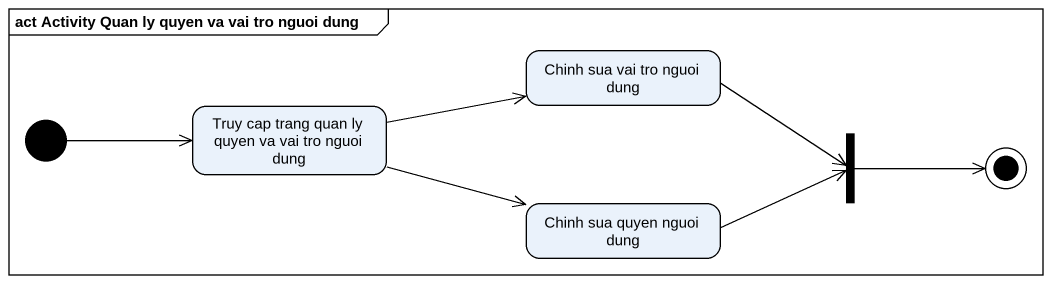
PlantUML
@startuml
mainframe act Activity Quan ly quyen va vai tro nguoi dung
hide empty description
state "Chinh sua vai tro nguoi dung" as Chinh_sua_vai_tro_nguoi_dung
state "Truy cap trang quan ly quyen va vai tro nguoi dung" as Truy_cap_trang_quan_ly
state fork1 <<join>>
state "Chinh sua quyen nguoi dung" as Chinh_sua_quyen_nguoi_dung
[*] -right-> Truy_cap_trang_quan_ly
Chinh_sua_vai_tro_nguoi_dung -right-> fork1
Truy_cap_trang_quan_ly -right-> Chinh_sua_vai_tro_nguoi_dung
Truy_cap_trang_quan_ly -right-> Chinh_sua_quyen_nguoi_dung
Chinh_sua_quyen_nguoi_dung -right-> fork1
fork1 -right-> [*]
@enduml
